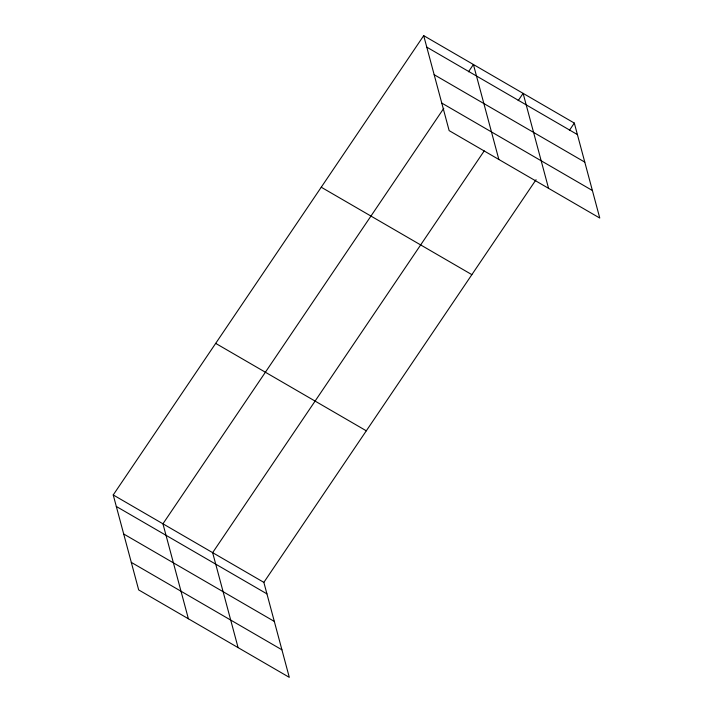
<?xml version="1.0" encoding="UTF-8"?>
<svg xmlns="http://www.w3.org/2000/svg" width="713" height="713" viewBox="0 0 713 713"><rect width="100%" height="100%" fill="white"/><g stroke="black" fill="none" stroke-linecap="round" stroke-linejoin="round"><path stroke-width="1.07" d="M113.233 494.947L263.855 582.378L289.3 677.35L138.678 589.918L113.233 494.947L423.7 35.65L574.322 123.082L599.767 218.053L449.145 130.622L423.7 35.65M443.78 108.331L162.938 523.805L188.384 618.777M468.468 71.808L473.405 64.5L498.85 159.471M484.225 150.88L212.643 552.655L238.089 647.627M518.173 100.658L523.11 93.35L548.555 188.321M263.855 582.378L536.06 179.685M569.384 130.381L574.322 123.082M426.784 47.147L577.405 134.579M434.164 74.696L584.785 162.127M441.766 103.073L592.387 190.505M321.242 187.216L471.863 274.648M215.683 343.381L366.304 430.812M116.308 506.453L266.938 593.876M123.697 533.992L274.318 621.424M131.299 562.379L281.92 649.801"/></g></svg>
